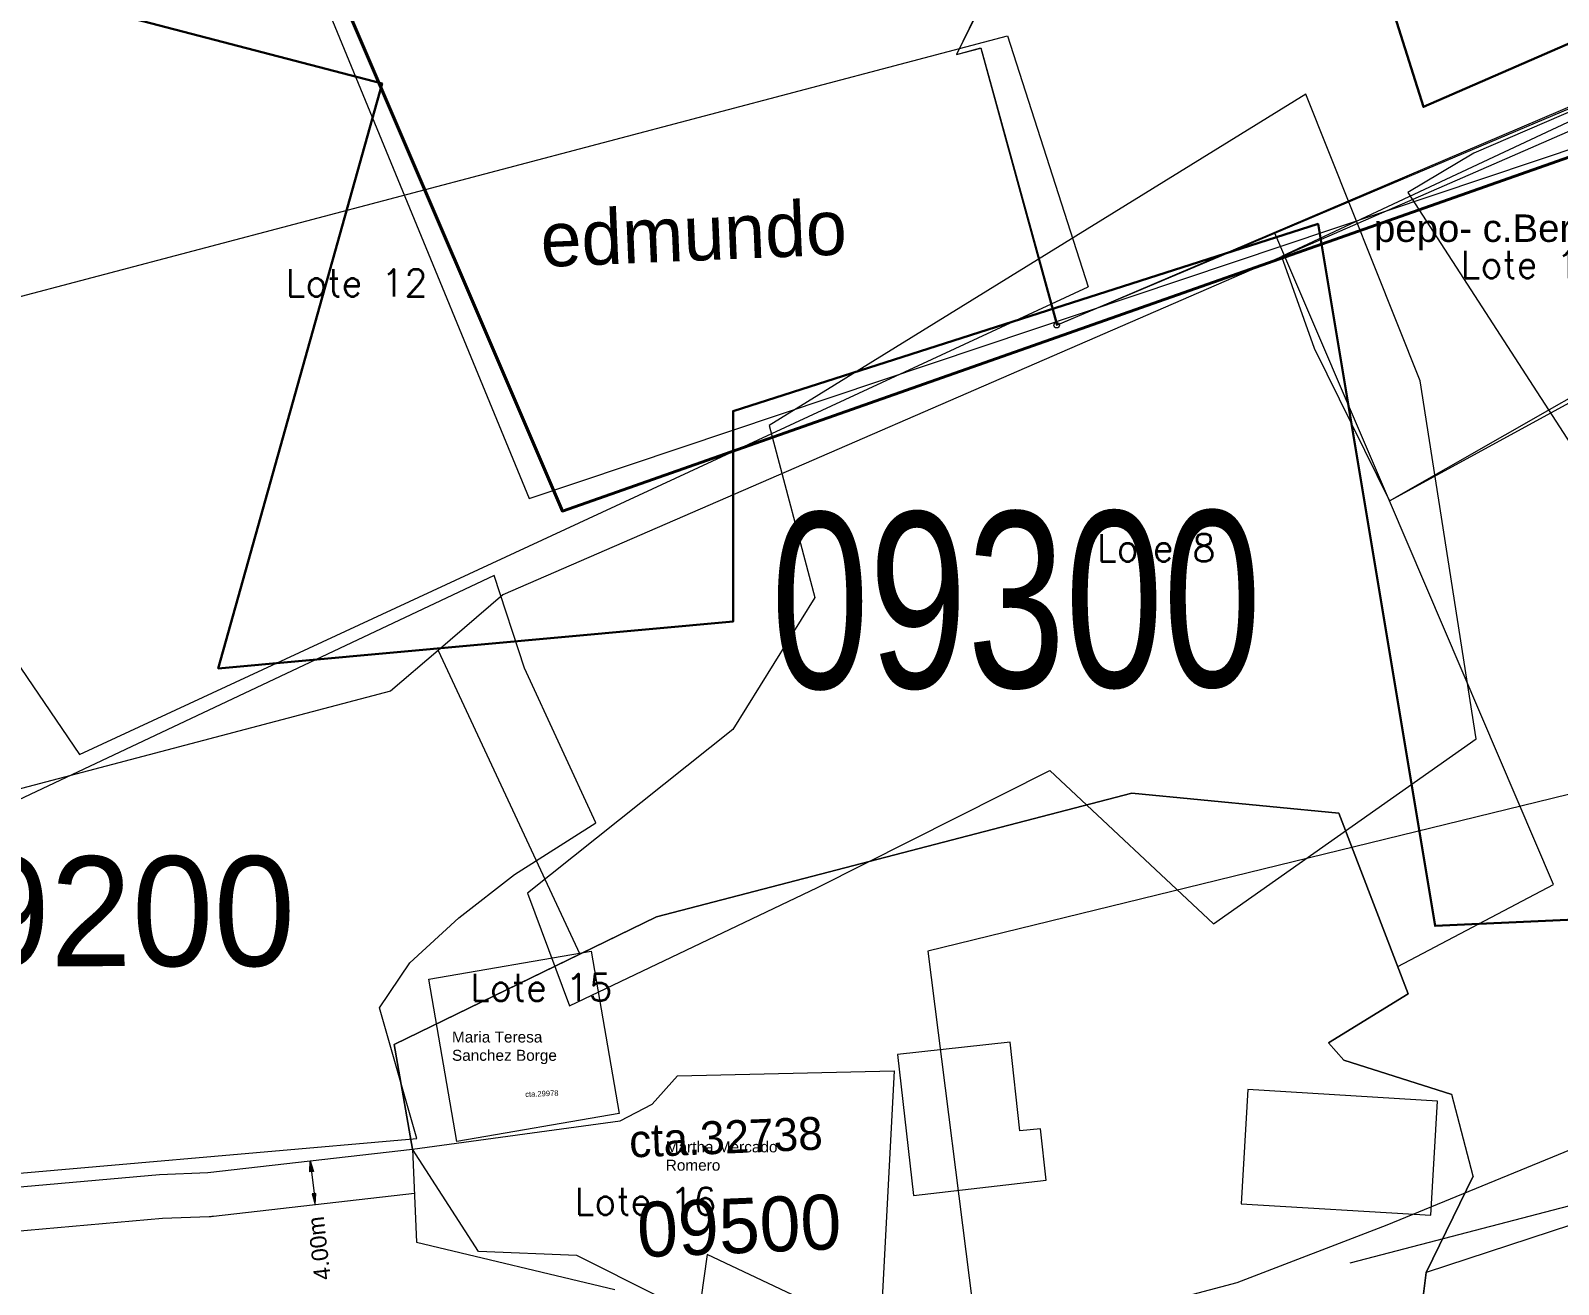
# Model space of a CAD drawing. Header units: inches. Extents: x 610851 to 630254, y 1234683 to 1264905.
# Drawn here: x 623516.7 to 623655.8, y 1244177.7 to 1244291.8 of the extents above; entities that cross this region are included whole.
import ezdxf
from ezdxf.enums import TextEntityAlignment as Align

# ---------------------------------------------------------------- set-up
doc = ezdxf.new("R2010")
doc.units = ezdxf.units.IN
doc.header["$MEASUREMENT"] = 0
doc.linetypes.add('DGN2', pattern=[67.425768, 33.712884, -33.712884])
for name, color, linetype, lineweight in [('9 parte de dangla', 7, 'Continuous', 0), ('Areas Administrativas', 7, 'Continuous', 0), ('Cajetin', 7, 'Continuous', 0), ('Default', 7, 'Continuous', 0), ('Escritura Independiente', 7, 'Continuous', 0), ('Fusion Dangla', 7, 'Continuous', 0), ('Level 2', 7, 'Continuous', 0), ('Level 50', 7, 'Continuous', 0), ('Level 51', 7, 'Continuous', 0), ('Level 7', 7, 'Continuous', 0), ('lotes bancentro', 5, 'Continuous', 0), ('PARCELAS', 7, 'Continuous', 0), ('Poligono', 7, 'Continuous', 0)]:
    doc.layers.add(name, color=color, linetype=linetype, lineweight=lineweight)
doc.layers.add('Fusion', color=7, linetype='Continuous', lineweight=0, true_color=0x002d00)
doc.styles.get("Standard").update_dxf_attribs({"font": 'arial.ttf'})
doc.styles.add('style2', font='romans.shx')
doc.styles.add('Styledgn003', font='dgn003.shx')

msp = doc.modelspace()

# ---------------------------------------------------------------- hatches: boundary and pattern name
at = {"layer": 'Default', "linetype": 'Continuous'}
for color, points in [(0, [(623542.47285, 1244187.93175), (623542.1417, 1244187.8937), (623542.19314, 1244188.90619)]), (0, [(623542.47285, 1244187.93175), (623542.1417, 1244187.8937), (623542.19314, 1244188.90619)]), (0, [(623542.47285, 1244187.93175), (623542.1417, 1244187.8937), (623542.19314, 1244188.90619)]), (5, [(623542.70112, 1244185.94482), (623542.36997, 1244185.90677), (623542.64968, 1244184.93233)]), (5, [(623542.70112, 1244185.94482), (623542.36997, 1244185.90677), (623542.64968, 1244184.93233)]), (5, [(623542.70112, 1244185.94482), (623542.36997, 1244185.90677), (623542.64968, 1244184.93233)])]:
    msp.add_hatch(color=color, dxfattribs=at).paths.add_polyline_path(points)

# ---------------------------------------------------------------- linework, layer by layer
at = {"layer": '9 parte de dangla', "color": 4, "linetype": 'Continuous', "lineweight": 0, "ltscale": 0.1}
for p, q in [((623504.14015, 1244264.52808), (623605.66464, 1244291.31946)), ((623504.14015, 1244264.52808), (623605.66464, 1244291.31946)), ((623504.14015, 1244264.52808), (623605.66464, 1244291.31946)), ((623605.66464, 1244291.31946), (623612.99951, 1244268.46777)), ((623605.66464, 1244291.31946), (623612.99951, 1244268.46777)), ((623605.66464, 1244291.31946), (623612.99951, 1244268.46777)), ((623521.18843, 1244225.89239), (623612.99951, 1244268.46777)), ((623521.18843, 1244225.89239), (623612.99951, 1244268.46777)), ((623521.18843, 1244225.89239), (623612.99951, 1244268.46777)), ((623507.02367, 1244246.71155), (623521.18843, 1244225.89239)), ((623507.02367, 1244246.71155), (623521.18843, 1244225.89239)), ((623507.02367, 1244246.71155), (623521.18843, 1244225.89239))]:
    msp.add_line(p, q, dxfattribs=at)
at = {"layer": 'Areas Administrativas', "color": 6, "linetype": 'Continuous', "lineweight": 30, "flags": 128}
for points in [[(623751.06116, 1244331.70136), (623643.50089, 1244284.84342), (623584.92846, 1244470.14528)], [(623450.74436, 1244312.53221), (623548.72005, 1244286.97333), (623533.81071, 1244233.72567), (623580.66865, 1244237.98548), (623580.66865, 1244257.15464), (623633.91631, 1244274.19389), (623644.56584, 1244210.2967), (623691.42378, 1244212.42661), (623689.29387, 1244171.95838), (623655.21537, 1244171.95838), (623659.47518, 1244078.2425), (623612.61724, 1244063.33316), (623608.35743, 1243986.65653)]]:
    msp.add_lwpolyline(points, dxfattribs=at)
at = {"layer": 'Default', "color": 5, "linetype": 'Continuous', "lineweight": 13, "ltscale": 0.1}
for p, q in [((623559.72452, 1244240.42323), (623553.83666, 1244235.37307)), ((623559.72452, 1244240.42323), (623553.83666, 1244235.37307)), ((623559.72452, 1244240.42323), (623553.83666, 1244235.37307)), ((623553.83666, 1244235.37307), (623549.50316, 1244231.65612)), ((623553.83666, 1244235.37307), (623549.50316, 1244231.65612)), ((623553.83666, 1244235.37307), (623549.50316, 1244231.65612)), ((623549.50316, 1244231.65612), (623493.59077, 1244216.909)), ((623549.50316, 1244231.65612), (623493.59077, 1244216.909)), ((623549.50316, 1244231.65612), (623493.59077, 1244216.909)), ((623573.71155, 1244211.11026), (623616.95501, 1244222.36153)), ((623573.71155, 1244211.11026), (623616.95501, 1244222.36153)), ((623573.71155, 1244211.11026), (623616.95501, 1244222.36153)), ((623616.95501, 1244222.36153), (623635.80316, 1244220.56787)), ((623616.95501, 1244222.36153), (623635.80316, 1244220.56787)), ((623616.95501, 1244222.36153), (623635.80316, 1244220.56787)), ((623635.80316, 1244220.56787), (623642.10852, 1244204.10858)), ((623635.80316, 1244220.56787), (623642.10852, 1244204.10858)), ((623635.80316, 1244220.56787), (623642.10852, 1244204.10858)), ((623549.82847, 1244199.5088), (623566.73416, 1244207.72089)), ((623549.82847, 1244199.5088), (623566.73416, 1244207.72089)), ((623549.82847, 1244199.5088), (623566.73416, 1244207.72089)), ((623642.10852, 1244204.10858), (623634.86141, 1244199.63816)), ((623642.10852, 1244204.10858), (623634.86141, 1244199.63816)), ((623642.10852, 1244204.10858), (623634.86141, 1244199.63816)), ((623551.51017, 1244189.9766), (623549.82847, 1244199.5088)), ((623551.51017, 1244189.9766), (623549.82847, 1244199.5088)), ((623551.51017, 1244189.9766), (623549.82847, 1244199.5088)), ((623634.86141, 1244199.63816), (623636.26337, 1244198.08246)), ((623634.86141, 1244199.63816), (623636.26337, 1244198.08246)), ((623634.86141, 1244199.63816), (623636.26337, 1244198.08246)), ((623636.26337, 1244198.08246), (623646.09684, 1244194.93995)), ((623636.26337, 1244198.08246), (623646.09684, 1244194.93995)), ((623636.26337, 1244198.08246), (623646.09684, 1244194.93995)), ((623532.8761, 1244187.83577), (623551.51017, 1244189.9766)), ((623532.8761, 1244187.83577), (623551.51017, 1244189.9766)), ((623532.8761, 1244187.83577), (623551.51017, 1244189.9766)), ((623508.43583, 1244185.9057), (623528.4833, 1244187.66612)), ((623508.43583, 1244185.9057), (623528.4833, 1244187.66612)), ((623508.43583, 1244185.9057), (623528.4833, 1244187.66612)), ((623528.4833, 1244187.66612), (623532.8761, 1244187.83577)), ((623528.4833, 1244187.66612), (623532.8761, 1244187.83577)), ((623528.4833, 1244187.66612), (623532.8761, 1244187.83577)), ((623648.04329, 1244187.51752), (623643.74579, 1244178.72741)), ((623648.04329, 1244187.51752), (623643.74579, 1244178.72741)), ((623648.04329, 1244187.51752), (623643.74579, 1244178.72741)), ((623665.27316, 1244185.78909), (623643.74579, 1244178.72741)), ((623665.27316, 1244185.78909), (623643.74579, 1244178.72741)), ((623665.27316, 1244185.78909), (623643.74579, 1244178.72741)), ((623665.27316, 1244185.78909), (623643.74579, 1244178.72741)), ((623665.27316, 1244185.78909), (623643.74579, 1244178.72741)), ((623665.27316, 1244185.78909), (623643.74579, 1244178.72741))]:
    msp.add_line(p, q, dxfattribs=at)
at = {"layer": 'Default', "color": 5, "linetype": 'Continuous', "lineweight": 0, "ltscale": 0.1}
for p, q in [((623616.95501, 1244222.36153), (623573.71155, 1244211.11026)), ((623616.95501, 1244222.36153), (623573.71155, 1244211.11026)), ((623616.95501, 1244222.36153), (623573.71155, 1244211.11026)), ((623635.80316, 1244220.56787), (623616.95501, 1244222.36153)), ((623635.80316, 1244220.56787), (623616.95501, 1244222.36153)), ((623635.80316, 1244220.56787), (623616.95501, 1244222.36153)), ((623642.10852, 1244204.10858), (623635.80316, 1244220.56787)), ((623642.10852, 1244204.10858), (623635.80316, 1244220.56787)), ((623642.10852, 1244204.10858), (623635.80316, 1244220.56787)), ((623573.71155, 1244211.11026), (623549.82847, 1244199.5088)), ((623573.71155, 1244211.11026), (623549.82847, 1244199.5088)), ((623573.71155, 1244211.11026), (623549.82847, 1244199.5088)), ((623566.73416, 1244207.72089), (623573.71155, 1244211.11026)), ((623566.73416, 1244207.72089), (623573.71155, 1244211.11026)), ((623566.73416, 1244207.72089), (623573.71155, 1244211.11026)), ((623634.86141, 1244199.63816), (623642.10852, 1244204.10858)), ((623634.86141, 1244199.63816), (623642.10852, 1244204.10858)), ((623634.86141, 1244199.63816), (623642.10852, 1244204.10858)), ((623549.82847, 1244199.5088), (623551.51017, 1244189.97661)), ((623549.82847, 1244199.5088), (623551.51017, 1244189.97661)), ((623549.82847, 1244199.5088), (623551.51017, 1244189.97661)), ((623636.26337, 1244198.08246), (623634.86141, 1244199.63816)), ((623636.26337, 1244198.08246), (623634.86141, 1244199.63816)), ((623636.26337, 1244198.08246), (623634.86141, 1244199.63816)), ((623646.09684, 1244194.93995), (623636.26337, 1244198.08246)), ((623646.09684, 1244194.93995), (623636.26337, 1244198.08246)), ((623646.09684, 1244194.93995), (623636.26337, 1244198.08246)), ((623648.04329, 1244187.51752), (623646.09684, 1244194.93995)), ((623648.04329, 1244187.51752), (623646.09684, 1244194.93995)), ((623648.04329, 1244187.51752), (623646.09684, 1244194.93995)), ((623542.30727, 1244187.91272), (623542.53555, 1244185.92579)), ((623542.30727, 1244187.91272), (623542.53555, 1244185.92579)), ((623542.30727, 1244187.91272), (623542.53555, 1244185.92579)), ((623643.74579, 1244178.72741), (623648.04329, 1244187.51752)), ((623643.74579, 1244178.72741), (623648.04329, 1244187.51752)), ((623643.74579, 1244178.72741), (623648.04329, 1244187.51752)), ((623533.37031, 1244183.86624), (623551.67053, 1244185.96872)), ((623533.37031, 1244183.86624), (623551.67053, 1244185.96872)), ((623533.37031, 1244183.86624), (623551.67053, 1244185.96872)), ((623528.73558, 1244183.67289), (623532.99258, 1244183.83729)), ((623528.73558, 1244183.67289), (623532.99258, 1244183.83729)), ((623528.73558, 1244183.67289), (623532.99258, 1244183.83729)), ((623508.70188, 1244181.91367), (623528.73558, 1244183.67289)), ((623508.70188, 1244181.91367), (623528.73558, 1244183.67289)), ((623508.70188, 1244181.91367), (623528.73558, 1244183.67289))]:
    msp.add_line(p, q, dxfattribs=at)
at = {"layer": 'Default', "color": 6, "linetype": 'Continuous', "lineweight": 0, "ltscale": 0.1}
for p, q in [((623551.51017, 1244189.97661), (623551.84984, 1244181.48691)), ((623551.51017, 1244189.97661), (623551.84984, 1244181.48691)), ((623551.51017, 1244189.97661), (623551.84984, 1244181.48691)), ((623551.51017, 1244189.9766), (623551.84984, 1244181.48691)), ((623551.51017, 1244189.9766), (623551.84984, 1244181.48691)), ((623551.51017, 1244189.9766), (623551.84984, 1244181.48691)), ((623551.84984, 1244181.48691), (623569.90974, 1244177.18022)), ((623551.84984, 1244181.48691), (623569.90974, 1244177.18022)), ((623551.84984, 1244181.48691), (623569.90974, 1244177.18022)), ((623643.74579, 1244178.72741), (623641.47422, 1244160.24604)), ((623641.47422, 1244160.24604), (623643.74579, 1244178.72741)), ((623643.74579, 1244178.72741), (623641.47422, 1244160.24604)), ((623641.47422, 1244160.24604), (623643.74579, 1244178.72741)), ((623643.74579, 1244178.72741), (623641.47422, 1244160.24604)), ((623641.47422, 1244160.24604), (623643.74579, 1244178.72741))]:
    msp.add_line(p, q, dxfattribs=at)
at = {"layer": 'Default', "color": 1, "flags": 128}
msp.add_lwpolyline([(623562.11099, 1244249.19141), (623713.18637, 1244299.93508), (623703.68687, 1244319.39139), (623690.65659, 1244315.51771), (623680.11185, 1244323.3699), (623654.39743, 1244393.72524), (623637.88726, 1244423.50161), (623646.64073, 1244438.07475), (623650.05153, 1244445.93426), (623648.66248, 1244454.62442), (623643.31698, 1244461.23245), (623582.38247, 1244400.21494), (623582.35187, 1244416.36463), (623504.91274, 1244388.07876), (623562.11099, 1244249.19141)], dxfattribs=at)
at = {"layer": 'Default', "color": 5, "linetype": 'Continuous', "lineweight": 13, "ltscale": 0.1, "flags": 128}
msp.add_lwpolyline([(623677.79129, 1244291.79391), (623630.86756, 1244271.30368), (623559.72452, 1244240.42323)], dxfattribs=at)
msp.add_lwpolyline([(623677.79129, 1244291.79391), (623630.86756, 1244271.30368), (623559.72452, 1244240.42323)], dxfattribs=at)
msp.add_lwpolyline([(623677.79129, 1244291.79391), (623630.86756, 1244271.30368), (623559.72452, 1244240.42323)], dxfattribs=at)
at = {"layer": 'Default', "color": 0, "linetype": 'Continuous', "lineweight": 0, "ltscale": 0.1, "flags": 128}
msp.add_lwpolyline([(623542.47285, 1244187.93175), (623542.1417, 1244187.8937), (623542.19314, 1244188.90619), (623542.47285, 1244187.93175)], dxfattribs=at)
msp.add_lwpolyline([(623542.47285, 1244187.93175), (623542.1417, 1244187.8937), (623542.19314, 1244188.90619), (623542.47285, 1244187.93175)], dxfattribs=at)
msp.add_lwpolyline([(623542.47285, 1244187.93175), (623542.1417, 1244187.8937), (623542.19314, 1244188.90619), (623542.47285, 1244187.93175)], dxfattribs=at)
at = {"layer": 'Default', "color": 5, "linetype": 'Continuous', "lineweight": 0, "ltscale": 0.1, "flags": 128}
msp.add_lwpolyline([(623542.70112, 1244185.94482), (623542.36997, 1244185.90677), (623542.64968, 1244184.93233), (623542.70112, 1244185.94482)], dxfattribs=at)
msp.add_lwpolyline([(623542.70112, 1244185.94482), (623542.36997, 1244185.90677), (623542.64968, 1244184.93233), (623542.70112, 1244185.94482)], dxfattribs=at)
msp.add_lwpolyline([(623542.70112, 1244185.94482), (623542.36997, 1244185.90677), (623542.64968, 1244184.93233), (623542.70112, 1244185.94482)], dxfattribs=at)
at = {"layer": 'Default', "color": 5, "linetype": 'Continuous', "lineweight": 0, "ltscale": 0.1}
msp.add_arc((623532.79962, 1244188.83357), 5, 272.211653, 276.5538606, dxfattribs=at)
msp.add_arc((623532.79962, 1244188.83357), 5, 272.211653, 276.5538606, dxfattribs=at)
msp.add_arc((623532.79962, 1244188.83357), 5, 272.211653, 276.5538606, dxfattribs=at)
at = {"layer": 'Escritura Independiente', "color": 7, "linetype": 'Continuous', "lineweight": 0, "ltscale": 0.1}
for p, q in [((623606.78615, 1244191.62706), (623605.88059, 1244199.71653)), ((623606.78615, 1244191.62706), (623605.88059, 1244199.71653)), ((623606.78615, 1244191.62706), (623605.88059, 1244199.71653)), ((623595.63701, 1244198.5825), (623597.0864, 1244185.76418)), ((623595.63701, 1244198.5825), (623597.0864, 1244185.76418)), ((623595.63701, 1244198.5825), (623597.0864, 1244185.76418)), ((623627.52974, 1244195.38349), (623626.90417, 1244185.00232)), ((623627.52974, 1244195.38349), (623626.90417, 1244185.00232)), ((623627.52974, 1244195.38349), (623626.90417, 1244185.00232)), ((623644.79841, 1244194.34289), (623627.52974, 1244195.38349)), ((623644.79841, 1244194.34289), (623627.52974, 1244195.38349)), ((623644.79841, 1244194.34289), (623627.52974, 1244195.38349)), ((623644.17285, 1244183.96172), (623644.79841, 1244194.34289)), ((623644.17285, 1244183.96172), (623644.79841, 1244194.34289)), ((623644.17285, 1244183.96172), (623644.79841, 1244194.34289)), ((623626.90417, 1244185.00232), (623644.17285, 1244183.96172)), ((623626.90417, 1244185.00232), (623644.17285, 1244183.96172)), ((623626.90417, 1244185.00232), (623644.17285, 1244183.96172))]:
    msp.add_line(p, q, dxfattribs=at)
at = {"layer": 'Fusion', "color": 4, "linetype": 'Continuous', "lineweight": 0, "ltscale": 0.1}
for p, q in [((623619.9611, 1244328.21188), (623601.0167, 1244289.60994)), ((623619.9611, 1244328.21188), (623601.0167, 1244289.60994)), ((623619.9611, 1244328.21188), (623601.0167, 1244289.60994)), ((623601.0167, 1244289.60994), (623603.2295, 1244290.1995)), ((623601.0167, 1244289.60994), (623603.2295, 1244290.1995)), ((623601.0167, 1244289.60994), (623603.2295, 1244290.1995)), ((623552.98178, 1244205.44914), (623567.76522, 1244207.98878)), ((623552.98178, 1244205.44914), (623567.76522, 1244207.98878)), ((623552.98178, 1244205.44914), (623567.76522, 1244207.98878)), ((623567.76522, 1244207.98878), (623570.30486, 1244193.20533)), ((623567.76522, 1244207.98878), (623570.30486, 1244193.20533)), ((623567.76522, 1244207.98878), (623570.30486, 1244193.20533)), ((623555.52141, 1244190.66569), (623552.98178, 1244205.44914)), ((623555.52141, 1244190.66569), (623552.98178, 1244205.44914)), ((623555.52141, 1244190.66569), (623552.98178, 1244205.44914)), ((623573.30923, 1244194.06991), (623575.60723, 1244196.62976)), ((623573.30923, 1244194.06991), (623575.60723, 1244196.62976)), ((623573.30923, 1244194.06991), (623575.60723, 1244196.62976)), ((623570.30486, 1244193.20533), (623555.52141, 1244190.66569)), ((623570.30486, 1244193.20533), (623555.52141, 1244190.66569)), ((623570.30486, 1244193.20533), (623555.52141, 1244190.66569))]:
    msp.add_line(p, q, dxfattribs=at)
msp.add_circle((623610.12365, 1244264.97013), 0.25, dxfattribs=at)
msp.add_circle((623610.12365, 1244264.97013), 0.25, dxfattribs=at)
msp.add_circle((623610.12365, 1244264.97013), 0.25, dxfattribs=at)
at = {"layer": 'Level 2', "color": 1, "linetype": 'Continuous', "lineweight": 0, "flags": 128}
for points in [[(623616.03594, 1244175.04026), (623626.54983, 1244177.83768), (623640.20427, 1244183.06387), (623680.04659, 1244199.42207), (623809.28207, 1244233.331), (623961.1852, 1244267.36824), (623936.24163, 1244288.89835), (623912.31236, 1244307.09047), (623907.82747, 1244311.72641), (623900.50488, 1244320.79976), (623888.62645, 1244326.39475), (623882.54844, 1244348.80495), (623849.90967, 1244343.66636), (623823.81991, 1244339.08073), (623778.5405, 1244329.5079), (623707.0551, 1244306.45792), (623683.8248, 1244296.08614), (623648.09142, 1244280.6371), (623642.08525, 1244277.0631), (623674.6878, 1244226.65827), (623598.40184, 1244207.97678), (623602.804, 1244173.22397), (623616.03081, 1244175.03436)], [(623616.03594, 1244175.04026), (623626.54983, 1244177.83768), (623640.20427, 1244183.06387), (623680.04659, 1244199.42207), (623809.28207, 1244233.331), (623961.1852, 1244267.36824), (623936.24163, 1244288.89835), (623912.31236, 1244307.09047), (623907.82747, 1244311.72641), (623900.50488, 1244320.79976), (623888.62645, 1244326.39475), (623882.54844, 1244348.80495), (623849.90967, 1244343.66636), (623823.81991, 1244339.08073), (623778.5405, 1244329.5079), (623707.0551, 1244306.45792), (623683.8248, 1244296.08614), (623648.09142, 1244280.6371), (623642.08525, 1244277.0631), (623674.6878, 1244226.65827), (623598.40184, 1244207.97678), (623602.804, 1244173.22397), (623616.03081, 1244175.03436)], [(623616.03594, 1244175.04026), (623626.54983, 1244177.83768), (623640.20427, 1244183.06387), (623680.04659, 1244199.42207), (623809.28207, 1244233.331), (623961.1852, 1244267.36824), (623936.24163, 1244288.89835), (623912.31236, 1244307.09047), (623907.82747, 1244311.72641), (623900.50488, 1244320.79976), (623888.62645, 1244326.39475), (623882.54844, 1244348.80495), (623849.90967, 1244343.66636), (623823.81991, 1244339.08073), (623778.5405, 1244329.5079), (623707.0551, 1244306.45792), (623683.8248, 1244296.08614), (623648.09142, 1244280.6371), (623642.08525, 1244277.0631), (623674.6878, 1244226.65827), (623598.40184, 1244207.97678), (623602.804, 1244173.22397), (623616.03081, 1244175.03436)], [(623561.94908, 1244213.2808), (623565.79108, 1244203.0268), (623588.36808, 1244213.7858), (623609.50108, 1244224.4468), (623624.41408, 1244210.4838), (623648.30208, 1244227.3118), (623643.22308, 1244259.9088), (623632.79208, 1244285.9898), (623583.96508, 1244255.8518), (623588.11508, 1244240.1718), (623580.64708, 1244228.1648), (623561.94808, 1244213.2798)], [(623561.94908, 1244213.2808), (623565.79108, 1244203.0268), (623588.36808, 1244213.7858), (623609.50108, 1244224.4468), (623624.41408, 1244210.4838), (623648.30208, 1244227.3118), (623643.22308, 1244259.9088), (623632.79208, 1244285.9898), (623583.96508, 1244255.8518), (623588.11508, 1244240.1718), (623580.64708, 1244228.1648), (623561.94808, 1244213.2798)], [(623561.94908, 1244213.2808), (623565.79108, 1244203.0268), (623588.36808, 1244213.7858), (623609.50108, 1244224.4468), (623624.41408, 1244210.4838), (623648.30208, 1244227.3118), (623643.22308, 1244259.9088), (623632.79208, 1244285.9898), (623583.96508, 1244255.8518), (623588.11508, 1244240.1718), (623580.64708, 1244228.1648), (623561.94808, 1244213.2798)], [(623491.653, 1244209.71177), (623487.62482, 1244206.39608), (623483.05464, 1244203.77482), (623479.96742, 1244202.77529), (623475.13272, 1244201.13128), (623477.59557, 1244184.78121), (623483.25856, 1244185.20312), (623493.49888, 1244185.84528), (623551.90194, 1244190.9282), (623548.49211, 1244202.82154), (623551.24062, 1244206.931), (623555.71907, 1244211.01517), (623560.78469, 1244214.98392), (623568.17995, 1244219.67195), (623561.67616, 1244233.74702), (623558.93601, 1244242.18164), (623503.67511, 1244216.12927), (623491.653, 1244209.71177)], [(623491.653, 1244209.71177), (623487.62482, 1244206.39608), (623483.05464, 1244203.77482), (623479.96742, 1244202.77529), (623475.13272, 1244201.13128), (623477.59557, 1244184.78121), (623483.25856, 1244185.20312), (623493.49888, 1244185.84528), (623551.90194, 1244190.9282), (623548.49211, 1244202.82154), (623551.24062, 1244206.931), (623555.71907, 1244211.01517), (623560.78469, 1244214.98392), (623568.17995, 1244219.67195), (623561.67616, 1244233.74702), (623558.93601, 1244242.18164), (623503.67511, 1244216.12927), (623491.653, 1244209.71177)], [(623491.653, 1244209.71177), (623487.62482, 1244206.39608), (623483.05464, 1244203.77482), (623479.96742, 1244202.77529), (623475.13272, 1244201.13128), (623477.59557, 1244184.78121), (623483.25856, 1244185.20312), (623493.49888, 1244185.84528), (623551.90194, 1244190.9282), (623548.49211, 1244202.82154), (623551.24062, 1244206.931), (623555.71907, 1244211.01517), (623560.78469, 1244214.98392), (623568.17995, 1244219.67195), (623561.67616, 1244233.74702), (623558.93601, 1244242.18164), (623503.67511, 1244216.12927), (623491.653, 1244209.71177)], [(623597.08439, 1244185.76279), (623609.16704, 1244187.13286), (623608.64592, 1244191.82384), (623606.78656, 1244191.62213), (623605.88494, 1244199.7114), (623595.63717, 1244198.57499), (623597.08178, 1244185.75516)], [(623597.08439, 1244185.76279), (623609.16704, 1244187.13286), (623608.64592, 1244191.82384), (623606.78656, 1244191.62213), (623605.88494, 1244199.7114), (623595.63717, 1244198.57499), (623597.08178, 1244185.75516)], [(623597.08439, 1244185.76279), (623609.16704, 1244187.13286), (623608.64592, 1244191.82384), (623606.78656, 1244191.62213), (623605.88494, 1244199.7114), (623595.63717, 1244198.57499), (623597.08178, 1244185.75516)], [(623575.60723, 1244196.62976), (623595.33178, 1244197.0934), (623594.05647, 1244172.87696), (623579.4683, 1244171.5925), (623577.1564, 1244173.29374), (623573.884, 1244176.555), (623573.884, 1244176.555), (623566.44128, 1244180.29597), (623557.49798, 1244180.64203), (623551.51017, 1244189.9766), (623570.40683, 1244192.54203), (623573.30923, 1244194.06991), (623575.60723, 1244196.62976)], [(623575.60723, 1244196.62976), (623595.33178, 1244197.0934), (623594.05647, 1244172.87696), (623579.4683, 1244171.5925), (623577.1564, 1244173.29374), (623573.884, 1244176.555), (623573.884, 1244176.555), (623566.44128, 1244180.29597), (623557.49798, 1244180.64203), (623551.51017, 1244189.9766), (623570.40683, 1244192.54203), (623573.30923, 1244194.06991), (623575.60723, 1244196.62976)], [(623575.60723, 1244196.62976), (623595.33178, 1244197.0934), (623594.05647, 1244172.87696), (623579.4683, 1244171.5925), (623577.1564, 1244173.29374), (623573.884, 1244176.555), (623573.884, 1244176.555), (623566.44128, 1244180.29597), (623557.49798, 1244180.64203), (623551.51017, 1244189.9766), (623570.40683, 1244192.54203), (623573.30923, 1244194.06991), (623575.60723, 1244196.62976)]]:
    msp.add_lwpolyline(points, dxfattribs=at)
at = {"layer": 'Level 2', "color": 6, "linetype": 'Continuous', "lineweight": 0, "flags": 128}
for points in [[(623630.6007, 1244271.23709), (623633.5557, 1244262.87609), (623640.4277, 1244248.97209), (623661.4747, 1244260.98909), (623670.6647, 1244272.39209), (623667.2447, 1244288.41209), (623630.5947, 1244271.23709)], [(623630.6007, 1244271.23709), (623633.5557, 1244262.87609), (623640.4277, 1244248.97209), (623661.4747, 1244260.98909), (623670.6647, 1244272.39209), (623667.2447, 1244288.41209), (623630.5947, 1244271.23709)], [(623630.6007, 1244271.23709), (623633.5557, 1244262.87609), (623640.4277, 1244248.97209), (623661.4747, 1244260.98909), (623670.6647, 1244272.39209), (623667.2447, 1244288.41209), (623630.5947, 1244271.23709)], [(623959.93258, 1244263.3972), (623959.80958, 1244263.7862), (623636.81587, 1244179.59592)], [(623959.93258, 1244263.3972), (623959.80958, 1244263.7862), (623636.81587, 1244179.59592)], [(623959.93258, 1244263.3972), (623959.80958, 1244263.7862), (623636.81587, 1244179.59592)]]:
    msp.add_lwpolyline(points, dxfattribs=at)
at = {"layer": 'Level 50', "color": 7, "linetype": 'Continuous', "lineweight": 0, "flags": 128}
msp.add_lwpolyline([(623646.69398, 1244091.74715), (623648.84687, 1244104.96059), (623648.8167, 1244108.25128), (623648.6657, 1244124.72272), (623649.64984, 1244135.85932), (623646.45148, 1244153.9589), (623641.58389, 1244161.1383), (623631.96639, 1244169.94625), (623624.0293, 1244173.65908), (623605.53718, 1244169.34549), (623599.96056, 1244170.15105), (623578.32183, 1244180.38633), (623574.8343, 1244155.5743), (623611.58133, 1244148.8501), (623613.03474, 1244126.57264), (623588.14387, 1244128.3612), (623577.92183, 1244129.39415), (623575.35629, 1244129.34565), (623575.3591, 1244128.187), (623573.672, 1244119.3965), (623573.85009, 1244111.11255), (623565.46377, 1244110.49252), (623566.88149, 1244103.59515), (623569.98194, 1244103.38329)], dxfattribs=at)
msp.add_lwpolyline([(623646.69398, 1244091.74715), (623648.84687, 1244104.96059), (623648.8167, 1244108.25128), (623648.6657, 1244124.72272), (623649.64984, 1244135.85932), (623646.45148, 1244153.9589), (623641.58389, 1244161.1383), (623631.96639, 1244169.94625), (623624.0293, 1244173.65908), (623605.53718, 1244169.34549), (623599.96056, 1244170.15105), (623578.32183, 1244180.38633), (623574.8343, 1244155.5743), (623611.58133, 1244148.8501), (623613.03474, 1244126.57264), (623588.14387, 1244128.3612), (623577.92183, 1244129.39415), (623575.35629, 1244129.34565), (623575.3591, 1244128.187), (623573.672, 1244119.3965), (623573.85009, 1244111.11255), (623565.46377, 1244110.49252), (623566.88149, 1244103.59515), (623569.98194, 1244103.38329)], dxfattribs=at)
msp.add_lwpolyline([(623646.69398, 1244091.74715), (623648.84687, 1244104.96059), (623648.8167, 1244108.25128), (623648.6657, 1244124.72272), (623649.64984, 1244135.85932), (623646.45148, 1244153.9589), (623641.58389, 1244161.1383), (623631.96639, 1244169.94625), (623624.0293, 1244173.65908), (623605.53718, 1244169.34549), (623599.96056, 1244170.15105), (623578.32183, 1244180.38633), (623574.8343, 1244155.5743), (623611.58133, 1244148.8501), (623613.03474, 1244126.57264), (623588.14387, 1244128.3612), (623577.92183, 1244129.39415), (623575.35629, 1244129.34565), (623575.3591, 1244128.187), (623573.672, 1244119.3965), (623573.85009, 1244111.11255), (623565.46377, 1244110.49252), (623566.88149, 1244103.59515), (623569.98194, 1244103.38329)], dxfattribs=at)
at = {"layer": 'Level 51', "color": 4, "linetype": 'Continuous', "lineweight": 40, "flags": 128}
msp.add_lwpolyline([(623715.47977, 1244300.94903), (623705.70342, 1244320.26827), (623692.72962, 1244316.20902), (623682.07403, 1244323.90988), (623655.35878, 1244393.89102), (623638.42559, 1244423.42853), (623646.97029, 1244438.12507), (623650.26875, 1244446.03272), (623648.75593, 1244454.70167), (623643.31698, 1244461.23245), (623583.25912, 1244399.35211), (623582.99816, 1244415.50002), (623505.97082, 1244386.1124), (623565.14423, 1244248.05536), (623715.47977, 1244300.94903)], dxfattribs=at)
at = {"layer": 'Level 7', "color": 7, "lineweight": 0, "flags": 128}
msp.add_lwpolyline([(623605.88059, 1244199.71653), (623595.63701, 1244198.5825), (623597.0864, 1244185.76418), (623609.16846, 1244187.13875), (623608.64514, 1244191.82965), (623606.78615, 1244191.62706), (623605.88059, 1244199.71653)], dxfattribs=at)
msp.add_lwpolyline([(623605.88059, 1244199.71653), (623595.63701, 1244198.5825), (623597.0864, 1244185.76418), (623609.16846, 1244187.13875), (623608.64514, 1244191.82965), (623606.78615, 1244191.62706), (623605.88059, 1244199.71653)], dxfattribs=at)
msp.add_lwpolyline([(623605.88059, 1244199.71653), (623595.63701, 1244198.5825), (623597.0864, 1244185.76418), (623609.16846, 1244187.13875), (623608.64514, 1244191.82965), (623606.78615, 1244191.62706), (623605.88059, 1244199.71653)], dxfattribs=at)
at = {"layer": 'lotes bancentro', "color": 4, "linetype": 'Continuous', "lineweight": 0, "ltscale": 0.1}
for p, q in [((623640.4277, 1244248.97209), (623661.55827, 1244260.53774)), ((623640.4277, 1244248.97209), (623661.55827, 1244260.53774)), ((623640.4277, 1244248.97209), (623661.55827, 1244260.53774)), ((623553.83962, 1244235.36918), (623566.73539, 1244207.72071)), ((623553.83962, 1244235.36918), (623566.73539, 1244207.72071)), ((623553.83962, 1244235.36918), (623566.73539, 1244207.72071)), ((623641.17738, 1244206.58535), (623655.35797, 1244214.05136)), ((623641.17738, 1244206.58535), (623655.35797, 1244214.05136)), ((623641.17738, 1244206.58535), (623655.35797, 1244214.05136))]:
    msp.add_line(p, q, dxfattribs=at)
at = {"layer": 'lotes bancentro', "color": 4, "linetype": 'Continuous', "lineweight": 0, "ltscale": 0.1, "flags": 128}
msp.add_lwpolyline([(623655.35797, 1244214.05136), (623640.4277, 1244248.97209), (623629.98623, 1244273.364)], dxfattribs=at)
msp.add_lwpolyline([(623655.35797, 1244214.05136), (623640.4277, 1244248.97209), (623629.98623, 1244273.364)], dxfattribs=at)
msp.add_lwpolyline([(623655.35797, 1244214.05136), (623640.4277, 1244248.97209), (623629.98623, 1244273.364)], dxfattribs=at)
at = {"layer": 'PARCELAS', "color": 6, "linetype": 'Continuous', "lineweight": 0, "ltscale": 0.1}
msp.add_line((623603.2295, 1244290.1995), (623610.12365, 1244264.97013), dxfattribs=at)
msp.add_line((623603.2295, 1244290.1995), (623610.12365, 1244264.97013), dxfattribs=at)
msp.add_line((623603.2295, 1244290.1995), (623610.12365, 1244264.97013), dxfattribs=at)
at = {"layer": 'PARCELAS', "color": 6, "linetype": 'Continuous', "lineweight": 0, "flags": 128}
msp.add_lwpolyline([(623610.21242, 1244265.00313), (623684.1117, 1244296.54703), (623678.98131, 1244324.91692), (623645.19802, 1244304.75941), (623619.82193, 1244328.2799), (623601.0167, 1244289.60994), (623603.22733, 1244290.2075), (623610.21242, 1244265.00313)], dxfattribs=at)
msp.add_lwpolyline([(623610.21242, 1244265.00313), (623684.1117, 1244296.54703), (623678.98131, 1244324.91692), (623645.19802, 1244304.75941), (623619.82193, 1244328.2799), (623601.0167, 1244289.60994), (623603.22733, 1244290.2075), (623610.21242, 1244265.00313)], dxfattribs=at)
msp.add_lwpolyline([(623610.21242, 1244265.00313), (623684.1117, 1244296.54703), (623678.98131, 1244324.91692), (623645.19802, 1244304.75941), (623619.82193, 1244328.2799), (623601.0167, 1244289.60994), (623603.22733, 1244290.2075), (623610.21242, 1244265.00313)], dxfattribs=at)
at = {"layer": 'PARCELAS', "color": 6, "linetype": 'Continuous', "lineweight": 0, "ltscale": 0.1, "flags": 128}
msp.add_lwpolyline([(623610.12365, 1244264.97013), (623629.98623, 1244273.364), (623667.54155, 1244289.23478), (623684.1361, 1244296.2476)], dxfattribs=at)
msp.add_lwpolyline([(623610.12365, 1244264.97013), (623629.98623, 1244273.364), (623667.54155, 1244289.23478), (623684.1361, 1244296.2476)], dxfattribs=at)
msp.add_lwpolyline([(623610.12365, 1244264.97013), (623629.98623, 1244273.364), (623667.54155, 1244289.23478), (623684.1361, 1244296.2476)], dxfattribs=at)

# ---------------------------------------------------------------- texts
at = {"layer": 'Cajetin', "color": 2}
for s, height, p in [('pepo- c.Berry', 2.5, (623639.00211, 1244275.05202)), ('pepo- c.Berry', 2.5, (623639.00211, 1244275.05202)), ('pepo- c.Berry', 2.5, (623639.00211, 1244275.05202)), ('Maria Teresa', 1, (623555.08725, 1244200.67744)), ('Maria Teresa', 1, (623555.08725, 1244200.67744)), ('Maria Teresa', 1, (623555.08725, 1244200.67744)), ('Sanchez Borge', 1, (623555.08725, 1244199.01077)), ('Sanchez Borge', 1, (623555.08725, 1244199.01077)), ('Sanchez Borge', 1, (623555.08725, 1244199.01077)), ('Martha Mercado', 1, (623574.54525, 1244190.67566)), ('Martha Mercado', 1, (623574.54525, 1244190.67566)), ('Martha Mercado', 1, (623574.54525, 1244190.67566)), ('Romero', 1, (623574.54525, 1244189.009)), ('Romero', 1, (623574.54525, 1244189.009)), ('Romero', 1, (623574.54525, 1244189.009))]:
    msp.add_text(s, height=height, dxfattribs=at).set_placement(p, align=Align.TOP_LEFT)
at = {"layer": 'Default', "color": 5, "linetype": 'Continuous', "lineweight": 13, "style": 'style2'}
for s, p in [('Lote 14', (623646.88758, 1244270.49168)), ('Lote 14', (623646.88758, 1244270.49168)), ('Lote 14', (623646.88758, 1244270.49168)), ('Lote 8', (623613.77203, 1244244.70129)), ('Lote 8', (623613.77203, 1244244.70129)), ('Lote 8', (623613.77203, 1244244.70129))]:
    msp.add_text(s, height=2.474667, dxfattribs=at).set_placement(p, align=Align.MIDDLE_LEFT)
at = {"layer": 'Default', "color": 5, "linetype": 'Continuous', "lineweight": 0, "insert": (623543.00011, 1244180.94049), "char_height": 1.5, "width": 6, "attachment_point": 5, "rotation": 96.5538607}
msp.add_mtext('{\\C5;4.00m}', dxfattribs=at)
msp.add_mtext('{\\C5;4.00m}', dxfattribs=at)
msp.add_mtext('{\\C5;4.00m}', dxfattribs=at)
at = {"layer": 'Fusion Dangla', "color": 3, "linetype": 'Continuous', "lineweight": 0, "style": 'style2'}
msp.add_text('Lote 12', height=2.474667, dxfattribs=at).set_placement((623539.93543, 1244268.82163), align=Align.MIDDLE_LEFT)
msp.add_text('Lote 12', height=2.474667, dxfattribs=at).set_placement((623539.93543, 1244268.82163), align=Align.MIDDLE_LEFT)
msp.add_text('Lote 12', height=2.474667, dxfattribs=at).set_placement((623539.93543, 1244268.82163), align=Align.MIDDLE_LEFT)
at = {"layer": 'Level 7', "color": 7, "linetype": 'Continuous', "lineweight": 0, "style": 'Styledgn003', "width": 0.75}
msp.add_text('09300', height=16.000002, rotation=0.25, dxfattribs=at).set_placement((623606.43659, 1244239.99081), align=Align.MIDDLE_CENTER)
msp.add_text('09300', height=16.000002, rotation=0.25, dxfattribs=at).set_placement((623606.43659, 1244239.99081), align=Align.MIDDLE_CENTER)
msp.add_text('09300', height=16.000002, rotation=0.25, dxfattribs=at).set_placement((623606.43659, 1244239.99081), align=Align.MIDDLE_CENTER)
at = {"layer": 'Level 7', "color": 7, "linetype": 'Continuous', "lineweight": 0, "style": 'Styledgn003'}
for s, height, rotation, p in [('09200', 10, 0.05, (623522.23284, 1244211.62429)), ('09200', 10, 0.05, (623522.23284, 1244211.62429)), ('09200', 10, 0.05, (623522.23284, 1244211.62429)), ('cta.29978', 0.5, 2.4000111, (623563.26665, 1244195.02277)), ('cta.29978', 0.5, 2.4000111, (623563.26665, 1244195.02277)), ('cta.29978', 0.5, 2.4000111, (623563.26665, 1244195.02277)), ('cta.32738', 3, 2.4000111, (623580.01393, 1244191.06824)), ('cta.32738', 3, 2.4000111, (623580.01393, 1244191.06824)), ('cta.32738', 3, 2.4000111, (623580.01393, 1244191.06824)), ('09500', 5, 2.4000111, (623581.22311, 1244183.00704)), ('09500', 5, 2.4000111, (623581.22311, 1244183.00704)), ('09500', 5, 2.4000111, (623581.22311, 1244183.00704))]:
    msp.add_text(s, height=height, rotation=rotation, dxfattribs=at).set_placement(p, align=Align.MIDDLE_CENTER)
at = {"layer": 'PARCELAS', "color": 2, "linetype": 'DGN2', "lineweight": 0, "style": 'Styledgn003'}
msp.add_text('edmundo', height=5, rotation=2.4, dxfattribs=at).set_placement((623577.072, 1244273.34657), align=Align.MIDDLE_CENTER)
msp.add_text('edmundo', height=5, rotation=2.4, dxfattribs=at).set_placement((623577.072, 1244273.34657), align=Align.MIDDLE_CENTER)
msp.add_text('edmundo', height=5, rotation=2.4, dxfattribs=at).set_placement((623577.072, 1244273.34657), align=Align.MIDDLE_CENTER)
at = {"layer": 'Poligono', "color": 6, "linetype": 'Continuous', "style": 'style2'}
for s, p in [('Lote 15', (623556.72976, 1244204.69373)), ('Lote 15', (623556.72976, 1244204.69373)), ('Lote 15', (623556.72976, 1244204.69373)), ('Lote 16', (623566.23128, 1244185.22276)), ('Lote 16', (623566.23128, 1244185.22276)), ('Lote 16', (623566.23128, 1244185.22276))]:
    msp.add_text(s, height=2.474667, dxfattribs=at).set_placement(p, align=Align.MIDDLE_LEFT)

doc.saveas('drawing.dxf')
